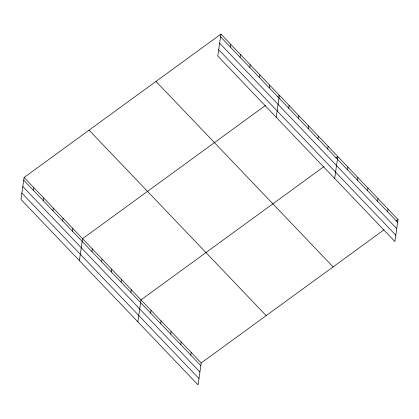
<?xml version="1.0" encoding="UTF-8"?>
<svg xmlns="http://www.w3.org/2000/svg" width="419" height="419" viewBox="0 0 419 419"><rect width="100%" height="100%" fill="white"/><g stroke="black" fill="none" stroke-linecap="round" stroke-linejoin="round"><path stroke-width="0.63" d="M220.944 34.101L217.78 56.052L394.887 241.533L398.05 219.582L220.944 34.101L24.113 177.467L20.95 199.418L198.056 384.899L201.22 362.948L384.129 229.722M33.462 190.378L33.855 187.67M43.204 200.581L43.597 197.868M52.946 210.778L53.333 208.07M62.688 220.981L63.075 218.273M72.429 231.183L72.817 228.475M79.395 260.628L82.559 238.678L265.468 105.447M91.908 251.583L92.3 248.876M101.649 261.786L102.037 259.078M111.391 271.989L111.779 269.281M121.133 282.191L121.52 279.483M130.869 292.389L131.262 289.681M137.841 321.834L141.004 299.884L323.913 166.657M150.646 313.103L151.039 310.395M160.687 323.615L161.074 320.907M170.722 334.121L171.109 331.413M180.757 344.633L181.144 341.925M230.293 47.012L230.686 44.304M190.792 355.144L191.184 352.437M240.035 57.214L240.427 54.507M249.776 67.412L250.169 64.704M259.518 77.615L259.906 74.907M269.26 87.817L269.647 85.109M276.226 117.262L279.389 95.312L277.844 96.438M288.738 108.217L289.131 105.509M298.48 118.42L298.873 115.712M308.222 128.623L308.609 125.915M317.963 138.825L318.351 136.117M327.705 149.028L328.093 146.32M334.671 178.468L337.834 156.517L335.771 158.021M347.482 169.737L347.87 167.029M357.517 180.249L357.905 177.541M367.552 190.76L367.94 188.052M377.587 201.267L377.98 198.559M387.622 211.778L388.015 209.071M395.986 221.085L398.05 219.582M220.556 36.809L397.657 222.29M219.64 43.162L396.746 228.638M218.697 49.704L395.803 235.185M155.988 81.412L333.095 266.893M89.069 130.157L266.175 315.638M24.113 177.467L201.22 362.948M23.721 180.175L200.827 365.656M22.809 186.523L199.915 372.004M21.867 193.07L198.973 378.546"/></g></svg>
